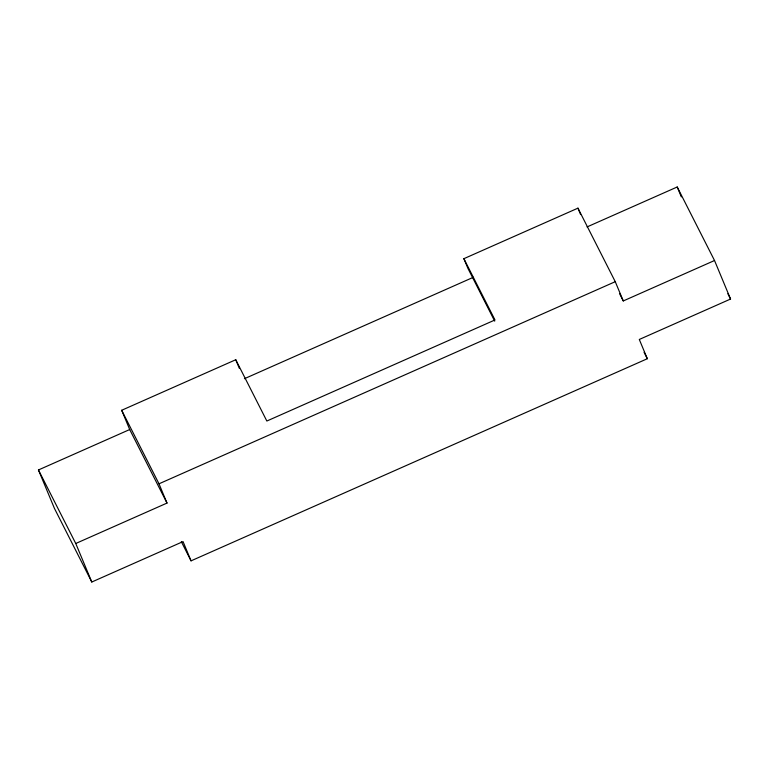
<?xml version="1.0" encoding="UTF-8"?>
<svg xmlns="http://www.w3.org/2000/svg" width="769" height="769" viewBox="0 0 769 769"><rect width="100%" height="100%" fill="white"/><g stroke="black" fill="none" stroke-linecap="round" stroke-linejoin="round"><path stroke-width="1.15" d="M129.701 429.535L38.45 469.955L75.756 543.491L167.008 503.07L129.701 429.535L121.685 410.271L235.756 359.738L266.843 421.028L494.976 319.962L463.88 258.682L577.952 208.149L615.258 281.685L623.274 300.948L714.526 260.518L730.55 299.045L639.299 339.465L647.315 358.729L191.048 560.851L181.321 541.664M244.417 378.713L473.444 277.253M587.045 226.932L677.22 186.982L714.526 260.518M121.685 410.271L159 483.807L615.258 281.685M38.45 469.955L54.474 508.482L91.79 582.018L183.041 541.587L191.048 560.851M727.849 293.71L730.55 299.045M619.487 293.489L623.274 300.948M644.066 352.327L647.315 358.729M494.698 321.134L467.888 268.314L463.88 258.682M677.22 186.982L681.334 196.893M577.952 208.149L580.624 214.57M235.756 359.738L239.313 368.303M159 483.807L167.008 503.07M75.756 543.491L91.79 582.018"/></g></svg>
